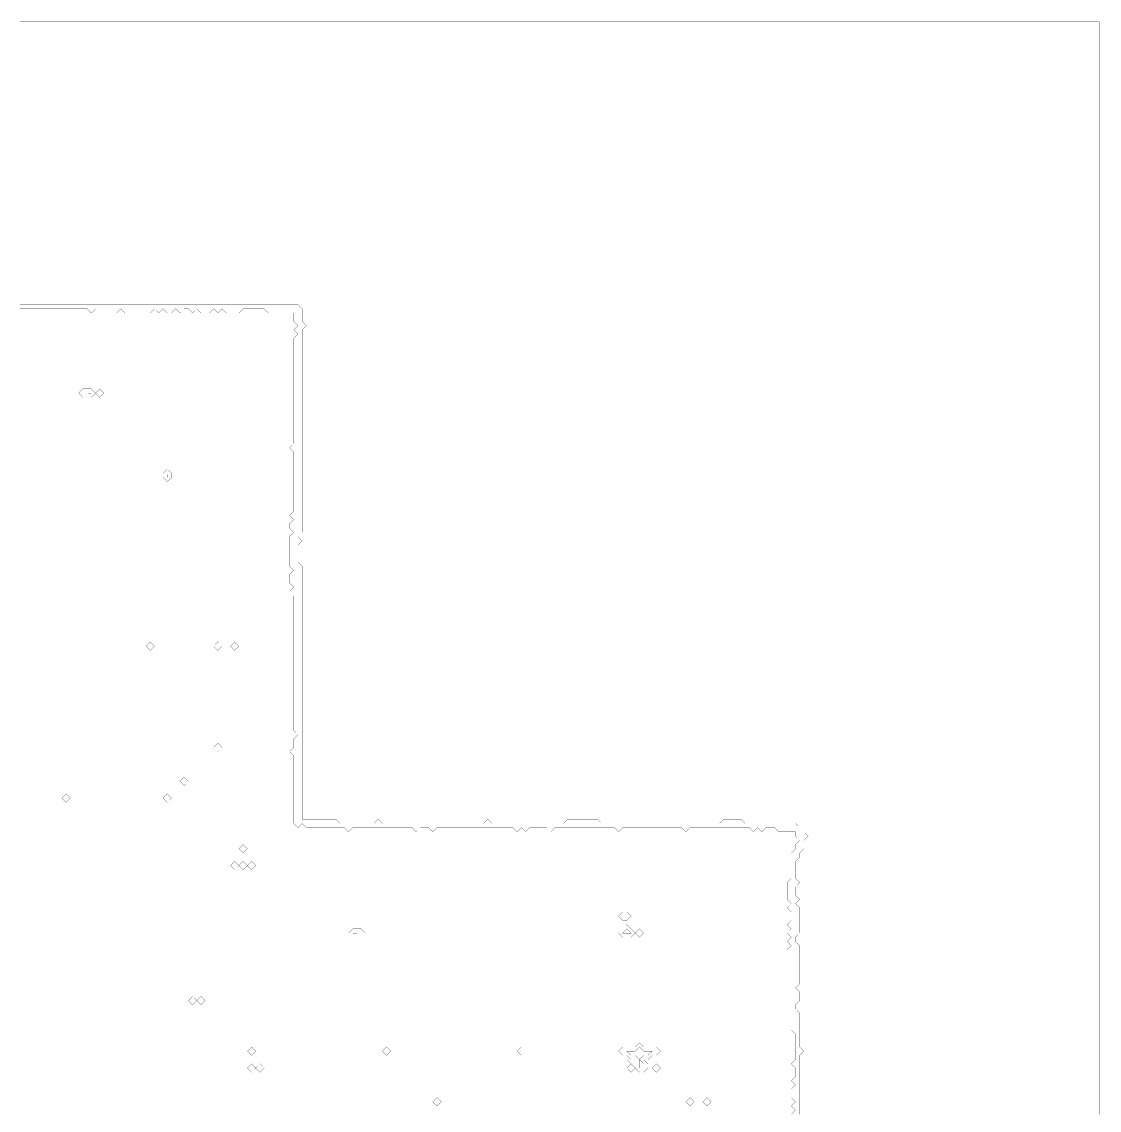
# Model space of a CAD drawing. Header units: metres. Extents: x 0 to 5076, y -5076 to 0.
# Drawn here: x 2538 to 5076, y -2563 to 0 of the extents above; entities that cross this region are included whole.
import ezdxf

# ---------------------------------------------------------------- set-up
doc = ezdxf.new("R2010")
doc.units = ezdxf.units.M
doc.layers.add('conductor', color=1, linetype='Continuous')
doc.layers.add('substrate', color=5, linetype='Continuous')

msp = doc.modelspace()

# ---------------------------------------------------------------- linework, layer by layer
at = {"layer": 'conductor', "const_width": 0.5}
msp.add_lwpolyline([(4350.9, -2572.8), (4360.8, -2562.9), (4350.9, -2552.9), (4360.8, -2543), (4350.9, -2533.1), (4350.9, -2523.1), (4350.9, -2513.2), (4360.8, -2503.3), (4350.9, -2493.3), (4360.8, -2483.4), (4360.8, -2473.5), (4360.8, -2463.5), (4350.9, -2453.6), (4360.8, -2443.7), (4360.8, -2433.7), (4360.8, -2423.8), (4360.8, -2413.9), (4360.8, -2403.9), (4360.8, -2394), (4360.8, -2384.1), (4350.9, -2374.1), (4350.9, -2364.2), (4350.9, -2354.3), (4350.9, -2344.3), (4350.9, -2334.4), (4350.9, -2324.5), (4350.9, -2314.5), (4350.9, -2304.6), (4350.9, -2294.7), (4350.9, -2284.7), (4350.9, -2274.8), (4350.9, -2264.9), (4350.9, -2254.9), (4350.9, -2245), (4350.9, -2235.1), (4350.9, -2225.1), (4350.9, -2215.2), (4350.9, -2205.3), (4350.9, -2195.3), (4341, -2185.4), (4350.9, -2175.5), (4341, -2165.5), (4350.9, -2155.6), (4341, -2145.7), (4350.9, -2135.7), (4341, -2125.8), (4350.9, -2115.9), (4350.9, -2105.9), (4350.9, -2096), (4341, -2086.1), (4350.9, -2076.1), (4341, -2066.2), (4341, -2056.3), (4341, -2046.3), (4341, -2036.4), (4341, -2026.5), (4350.9, -2016.5), (4350.9, -2006.6), (4350.9, -1996.7), (4350.9, -1986.7), (4350.9, -1976.8), (4350.9, -1966.9), (4350.9, -1956.9), (4360.8, -1947), (4360.8, -1937.1), (4370.8, -1927.1), (4360.8, -1917.2), (4360.8, -1907.2), (4350.9, -1907.2), (4341, -1907.2), (4331, -1907.2), (4321.1, -1907.2), (4311.2, -1897.3), (4301.2, -1897.3), (4291.3, -1897.3), (4281.4, -1907.2), (4271.4, -1897.3), (4261.5, -1907.2), (4251.6, -1897.3), (4241.6, -1897.3), (4231.7, -1897.3), (4221.8, -1897.3), (4211.8, -1897.3), (4201.9, -1897.3), (4192, -1897.3), (4182, -1897.3), (4172.1, -1897.3), (4162.2, -1897.3), (4152.2, -1897.3), (4142.3, -1897.3), (4132.4, -1897.3), (4122.4, -1897.3), (4112.5, -1897.3), (4102.6, -1907.2), (4092.6, -1897.3), (4082.7, -1897.3), (4072.8, -1897.3), (4062.8, -1897.3), (4052.9, -1897.3), (4043, -1897.3), (4033, -1897.3), (4023.1, -1897.3), (4013.2, -1897.3), (4003.2, -1897.3), (3993.3, -1897.3), (3983.4, -1897.3), (3973.4, -1897.3), (3963.5, -1897.3), (3953.6, -1897.3), (3943.6, -1907.2), (3933.7, -1897.3), (3923.8, -1897.3), (3913.8, -1897.3), (3903.9, -1897.3), (3894, -1897.3), (3884, -1897.3), (3874.1, -1897.3), (3864.2, -1897.3), (3854.2, -1897.3), (3844.3, -1897.3), (3834.4, -1897.3), (3824.4, -1897.3), (3814.5, -1897.3), (3804.6, -1897.3), (3794.6, -1897.3), (3784.7, -1907.2), (3774.8, -1897.3), (3764.8, -1897.3), (3754.9, -1897.3), (3745, -1897.3), (3735, -1897.3), (3725.1, -1907.2), (3715.2, -1897.3), (3705.2, -1907.2), (3695.3, -1897.3), (3685.4, -1897.3), (3675.4, -1897.3), (3665.5, -1897.3), (3655.6, -1897.3), (3645.6, -1897.3), (3635.7, -1897.3), (3625.8, -1897.3), (3615.8, -1897.3), (3605.9, -1897.3), (3596, -1897.3), (3586, -1897.3), (3576.1, -1897.3), (3566.2, -1897.3), (3556.2, -1897.3), (3546.3, -1897.3), (3536.4, -1897.3), (3526.4, -1897.3), (3516.5, -1897.3), (3506.6, -1907.2), (3496.6, -1897.3), (3486.7, -1897.3), (3476.8, -1897.3), (3466.8, -1907.2), (3456.9, -1897.3), (3447, -1897.3), (3437, -1897.3), (3427.1, -1897.3), (3417.2, -1897.3), (3407.2, -1897.3), (3397.3, -1897.3), (3387.4, -1897.3), (3377.4, -1897.3), (3367.5, -1897.3), (3357.6, -1897.3), (3347.6, -1897.3), (3337.7, -1897.3), (3327.8, -1897.3), (3317.8, -1897.3), (3307.9, -1907.2), (3298, -1897.3), (3288, -1897.3), (3278.1, -1897.3), (3268.2, -1897.3), (3258.2, -1897.3), (3248.3, -1897.3), (3238.4, -1897.3), (3228.4, -1897.3), (3218.5, -1897.3), (3208.6, -1897.3), (3198.6, -1887.4), (3188.7, -1897.3), (3178.8, -1887.4), (3178.8, -1877.4), (3178.8, -1867.5), (3178.8, -1857.6), (3178.8, -1847.6), (3178.8, -1837.7), (3178.8, -1827.8), (3178.8, -1817.8), (3178.8, -1807.9), (3178.8, -1798), (3178.8, -1788), (3178.8, -1778.1), (3178.8, -1768.2), (3178.8, -1758.2), (3178.8, -1748.3), (3178.8, -1738.4), (3178.8, -1728.4), (3168.8, -1718.5), (3178.8, -1708.6), (3178.8, -1698.6), (3178.8, -1688.7), (3188.7, -1678.8), (3178.8, -1668.8), (3178.8, -1658.9), (3178.8, -1649), (3178.8, -1639), (3178.8, -1629.1), (3178.8, -1619.2), (3178.8, -1609.2), (3178.8, -1599.3), (3178.8, -1589.4), (3178.8, -1579.4), (3178.8, -1569.5), (3178.8, -1559.6), (3178.8, -1549.6), (3178.8, -1539.7), (3178.8, -1529.8), (3178.8, -1519.8), (3178.8, -1509.9), (3178.8, -1500), (3178.8, -1490), (3178.8, -1480.1), (3178.8, -1470.2), (3178.8, -1460.2), (3178.8, -1450.3), (3178.8, -1440.4), (3178.8, -1430.4), (3178.8, -1420.5), (3178.8, -1410.6), (3178.8, -1400.6), (3178.8, -1390.7), (3178.8, -1380.8), (3178.8, -1370.8), (3178.8, -1360.9), (3178.8, -1351), (3168.8, -1341), (3178.8, -1331.1), (3168.8, -1321.2), (3168.8, -1311.2), (3168.8, -1301.3), (3178.8, -1291.4), (3168.8, -1281.4), (3168.8, -1271.5), (3168.8, -1261.6), (3168.8, -1251.6), (3168.8, -1241.7), (3168.8, -1231.8), (3168.8, -1221.8), (3168.8, -1211.9), (3178.8, -1202), (3168.8, -1192), (3168.8, -1182.1), (3178.8, -1172.2), (3168.8, -1162.2), (3178.8, -1152.3), (3178.8, -1142.4), (3178.8, -1132.4), (3178.8, -1122.5), (3178.8, -1112.6), (3178.8, -1102.6), (3178.8, -1092.7), (3178.8, -1082.8), (3178.8, -1072.8), (3178.8, -1062.9), (3178.8, -1053), (3178.8, -1043), (3178.8, -1033.1), (3178.8, -1023.2), (3178.8, -1013.2), (3168.8, -1003.3), (3178.8, -993.4), (3178.8, -983.4), (3178.8, -973.5), (3178.8, -963.6), (3178.8, -953.6), (3178.8, -943.7), (3178.8, -933.8), (3178.8, -923.8), (3178.8, -913.9), (3178.8, -904), (3178.8, -894), (3178.8, -884.1), (3178.8, -874.2), (3178.8, -864.2), (3178.8, -854.3), (3178.8, -844.4), (3178.8, -834.4), (3178.8, -824.5), (3178.8, -814.6), (3178.8, -804.6), (3178.8, -794.7), (3178.8, -784.8), (3178.8, -774.8), (3178.8, -764.9), (3178.8, -755), (3178.8, -745), (3188.7, -735.1), (3178.8, -725.2), (3188.7, -715.2), (3178.8, -705.3), (3178.8, -695.4), (3178.8, -685.4), (3168.8, -685.4), (3158.9, -685.4), (3148.9, -685.4), (3139, -685.4), (3129.1, -685.4), (3119.1, -685.4), (3109.2, -675.5), (3099.3, -675.5), (3089.3, -675.5), (3079.4, -675.5), (3069.5, -675.5), (3059.5, -675.5), (3049.6, -685.4), (3039.7, -685.4), (3029.7, -685.4), (3019.8, -685.4), (3009.9, -675.5), (2999.9, -685.4), (2990, -675.5), (2980.1, -685.4), (2970.1, -685.4), (2960.2, -685.4), (2950.3, -675.5), (2940.3, -685.4), (2930.4, -675.5), (2920.5, -675.5), (2910.5, -685.4), (2900.6, -675.5), (2890.7, -685.4), (2880.7, -685.4), (2870.8, -675.5), (2860.9, -685.4), (2850.9, -675.5), (2841, -685.4), (2831.1, -685.4), (2821.1, -685.4), (2811.2, -685.4), (2801.3, -685.4), (2791.3, -685.4), (2781.4, -685.4), (2771.5, -675.5), (2761.5, -685.4), (2751.6, -685.4), (2741.7, -685.4), (2731.7, -685.4), (2721.8, -685.4), (2711.9, -675.5), (2701.9, -685.4), (2692, -675.5), (2682.1, -675.5), (2672.1, -675.5), (2662.2, -675.5), (2652.3, -675.5), (2642.3, -675.5), (2632.4, -675.5), (2622.5, -675.5), (2612.5, -675.5), (2602.6, -675.5), (2592.7, -675.5), (2582.7, -675.5), (2572.8, -675.5), (2562.9, -675.5), (2552.9, -675.5), (2543, -675.5), (2533.1, -675.5)], dxfattribs=at)
for points in [[(2672.1, -874.2), (2682.1, -864.2), (2692, -864.2), (2701.9, -864.2), (2711.9, -874.2), (2701.9, -884.1), (2692, -884.1), (2682.1, -884.1)], [(2711.9, -874.2), (2721.8, -864.2), (2731.7, -874.2), (2721.8, -884.1)], [(2870.8, -1062.9), (2880.7, -1053), (2890.7, -1062.9), (2890.7, -1072.8), (2880.7, -1082.8), (2870.8, -1072.8)], [(2831.1, -1470.2), (2841, -1460.2), (2850.9, -1470.2), (2841, -1480.1)], [(2990, -1470.2), (2999.9, -1460.2), (3009.9, -1470.2), (2999.9, -1480.1)], [(3029.7, -1470.2), (3039.7, -1460.2), (3049.6, -1470.2), (3039.7, -1480.1)], [(2990, -1708.6), (2999.9, -1698.6), (3009.9, -1708.6), (2999.9, -1718.5)], [(2910.5, -1788), (2920.5, -1778.1), (2930.4, -1788), (2920.5, -1798)], [(2632.4, -1827.8), (2642.3, -1817.8), (2652.3, -1827.8), (2642.3, -1837.7)], [(2870.8, -1827.8), (2880.7, -1817.8), (2890.7, -1827.8), (2880.7, -1837.7)], [(3049.6, -1947), (3059.5, -1937.1), (3069.5, -1947), (3059.5, -1956.9)], [(3029.7, -1986.7), (3039.7, -1976.8), (3049.6, -1986.7), (3039.7, -1996.7)], [(3049.6, -1986.7), (3059.5, -1976.8), (3069.5, -1986.7), (3059.5, -1996.7)], [(3069.5, -1986.7), (3079.4, -1976.8), (3089.3, -1986.7), (3079.4, -1996.7)], [(3943.6, -2105.9), (3953.6, -2096), (3963.5, -2096), (3973.4, -2105.9), (3963.5, -2115.9), (3953.6, -2115.9)], [(3953.6, -2135.7), (3963.5, -2125.8), (3973.4, -2135.7), (3983.4, -2145.7), (3973.4, -2155.6), (3963.5, -2155.6), (3953.6, -2155.6), (3943.6, -2145.7)], [(3307.9, -2145.7), (3317.8, -2135.7), (3327.8, -2135.7), (3337.7, -2135.7), (3347.6, -2145.7), (3337.7, -2155.6), (3327.8, -2155.6), (3317.8, -2155.6)], [(3983.4, -2145.7), (3993.3, -2135.7), (4003.2, -2145.7), (3993.3, -2155.6)], [(2930.4, -2304.6), (2940.3, -2294.7), (2950.3, -2304.6), (2940.3, -2314.5)], [(2950.3, -2304.6), (2960.2, -2294.7), (2970.1, -2304.6), (2960.2, -2314.5)], [(3983.4, -2413.9), (3993.3, -2403.9), (4003.2, -2413.9), (4013.2, -2413.9), (4023.1, -2413.9), (4033, -2413.9), (4043, -2423.8), (4033, -2433.7), (4023.1, -2433.7), (4013.2, -2443.7), (4003.2, -2443.7), (4013.2, -2453.6), (4013.2, -2463.5), (4003.2, -2473.5), (3993.3, -2473.5), (3983.4, -2463.5), (3983.4, -2453.6), (3983.4, -2443.7), (3973.4, -2443.7), (3963.5, -2433.7), (3953.6, -2433.7), (3943.6, -2423.8), (3953.6, -2413.9), (3963.5, -2413.9), (3973.4, -2413.9)], [(3069.5, -2423.8), (3079.4, -2413.9), (3089.3, -2423.8), (3079.4, -2433.7)], [(3387.4, -2423.8), (3397.3, -2413.9), (3407.2, -2423.8), (3397.3, -2433.7)], [(3705.2, -2423.8), (3715.2, -2413.9), (3725.1, -2423.8), (3715.2, -2433.7)], [(3069.5, -2463.5), (3079.4, -2453.6), (3089.3, -2463.5), (3079.4, -2473.5)], [(3089.3, -2463.5), (3099.3, -2453.6), (3109.2, -2463.5), (3099.3, -2473.5)], [(3953.6, -2453.6), (3963.5, -2443.7), (3973.4, -2453.6), (3963.5, -2463.5)], [(3963.5, -2463.5), (3973.4, -2453.6), (3983.4, -2463.5), (3973.4, -2473.5)], [(4023.1, -2463.5), (4033, -2453.6), (4043, -2463.5), (4033, -2473.5)], [(3506.6, -2543), (3516.5, -2533.1), (3526.4, -2543), (3516.5, -2552.9)], [(4102.6, -2543), (4112.5, -2533.1), (4122.4, -2543), (4112.5, -2552.9)], [(4142.3, -2543), (4152.2, -2533.1), (4162.2, -2543), (4152.2, -2552.9)]]:
    msp.add_lwpolyline(points, close=True, dxfattribs=at)
at = {"layer": 'substrate', "const_width": 0.5}
for points in [[(5076.1, -2572.8), (5076.1, -2562.9), (5076.1, -2552.9), (5076.1, -2543), (5076.1, -2533.1), (5076.1, -2523.1), (5076.1, -2513.2), (5076.1, -2503.3), (5076.1, -2493.3), (5076.1, -2483.4), (5076.1, -2473.5), (5076.1, -2463.5), (5076.1, -2453.6), (5076.1, -2443.7), (5076.1, -2433.7), (5076.1, -2423.8), (5076.1, -2413.9), (5076.1, -2403.9), (5076.1, -2394), (5076.1, -2384.1), (5076.1, -2374.1), (5076.1, -2364.2), (5076.1, -2354.3), (5076.1, -2344.3), (5076.1, -2334.4), (5076.1, -2324.5), (5076.1, -2314.5), (5076.1, -2304.6), (5076.1, -2294.7), (5076.1, -2284.7), (5076.1, -2274.8), (5076.1, -2264.9), (5076.1, -2254.9), (5076.1, -2245), (5076.1, -2235.1), (5076.1, -2225.1), (5076.1, -2215.2), (5076.1, -2205.3), (5076.1, -2195.3), (5076.1, -2185.4), (5076.1, -2175.5), (5076.1, -2165.5), (5076.1, -2155.6), (5076.1, -2145.7), (5076.1, -2135.7), (5076.1, -2125.8), (5076.1, -2115.9), (5076.1, -2105.9), (5076.1, -2096), (5076.1, -2086.1), (5076.1, -2076.1), (5076.1, -2066.2), (5076.1, -2056.3), (5076.1, -2046.3), (5076.1, -2036.4), (5076.1, -2026.5), (5076.1, -2016.5), (5076.1, -2006.6), (5076.1, -1996.7), (5076.1, -1986.7), (5076.1, -1976.8), (5076.1, -1966.9), (5076.1, -1956.9), (5076.1, -1947), (5076.1, -1937.1), (5076.1, -1927.1), (5076.1, -1917.2), (5076.1, -1907.2), (5076.1, -1897.3), (5076.1, -1887.4), (5076.1, -1877.4), (5076.1, -1867.5), (5076.1, -1857.6), (5076.1, -1847.6), (5076.1, -1837.7), (5076.1, -1827.8), (5076.1, -1817.8), (5076.1, -1807.9), (5076.1, -1798), (5076.1, -1788), (5076.1, -1778.1), (5076.1, -1768.2), (5076.1, -1758.2), (5076.1, -1748.3), (5076.1, -1738.4), (5076.1, -1728.4), (5076.1, -1718.5), (5076.1, -1708.6), (5076.1, -1698.6), (5076.1, -1688.7), (5076.1, -1678.8), (5076.1, -1668.8), (5076.1, -1658.9), (5076.1, -1649), (5076.1, -1639), (5076.1, -1629.1), (5076.1, -1619.2), (5076.1, -1609.2), (5076.1, -1599.3), (5076.1, -1589.4), (5076.1, -1579.4), (5076.1, -1569.5), (5076.1, -1559.6), (5076.1, -1549.6), (5076.1, -1539.7), (5076.1, -1529.8), (5076.1, -1519.8), (5076.1, -1509.9), (5076.1, -1500), (5076.1, -1490), (5076.1, -1480.1), (5076.1, -1470.2), (5076.1, -1460.2), (5076.1, -1450.3), (5076.1, -1440.4), (5076.1, -1430.4), (5076.1, -1420.5), (5076.1, -1410.6), (5076.1, -1400.6), (5076.1, -1390.7), (5076.1, -1380.8), (5076.1, -1370.8), (5076.1, -1360.9), (5076.1, -1351), (5076.1, -1341), (5076.1, -1331.1), (5076.1, -1321.2), (5076.1, -1311.2), (5076.1, -1301.3), (5076.1, -1291.4), (5076.1, -1281.4), (5076.1, -1271.5), (5076.1, -1261.6), (5076.1, -1251.6), (5076.1, -1241.7), (5076.1, -1231.8), (5076.1, -1221.8), (5076.1, -1211.9), (5076.1, -1202), (5076.1, -1192), (5076.1, -1182.1), (5076.1, -1172.2), (5076.1, -1162.2), (5076.1, -1152.3), (5076.1, -1142.4), (5076.1, -1132.4), (5076.1, -1122.5), (5076.1, -1112.6), (5076.1, -1102.6), (5076.1, -1092.7), (5076.1, -1082.8), (5076.1, -1072.8), (5076.1, -1062.9), (5076.1, -1053), (5076.1, -1043), (5076.1, -1033.1), (5076.1, -1023.2), (5076.1, -1013.2), (5076.1, -1003.3), (5076.1, -993.4), (5076.1, -983.4), (5076.1, -973.5), (5076.1, -963.6), (5076.1, -953.6), (5076.1, -943.7), (5076.1, -933.8), (5076.1, -923.8), (5076.1, -913.9), (5076.1, -904), (5076.1, -894), (5076.1, -884.1), (5076.1, -874.2), (5076.1, -864.2), (5076.1, -854.3), (5076.1, -844.4), (5076.1, -834.4), (5076.1, -824.5), (5076.1, -814.6), (5076.1, -804.6), (5076.1, -794.7), (5076.1, -784.8), (5076.1, -774.8), (5076.1, -764.9), (5076.1, -755), (5076.1, -745), (5076.1, -735.1), (5076.1, -725.2), (5076.1, -715.2), (5076.1, -705.3), (5076.1, -695.4), (5076.1, -685.4), (5076.1, -675.5), (5076.1, -665.6), (5076.1, -655.6), (5076.1, -645.7), (5076.1, -635.8), (5076.1, -625.8), (5076.1, -615.9), (5076.1, -605.9), (5076.1, -596), (5076.1, -586.1), (5076.1, -576.1), (5076.1, -566.2), (5076.1, -556.3), (5076.1, -546.3), (5076.1, -536.4), (5076.1, -526.5), (5076.1, -516.5), (5076.1, -506.6), (5076.1, -496.7), (5076.1, -486.7), (5076.1, -476.8), (5076.1, -466.9), (5076.1, -456.9), (5076.1, -447), (5076.1, -437.1), (5076.1, -427.1), (5076.1, -417.2), (5076.1, -407.3), (5076.1, -397.3), (5076.1, -387.4), (5076.1, -377.5), (5076.1, -367.5), (5076.1, -357.6), (5076.1, -347.7), (5076.1, -337.7), (5076.1, -327.8), (5076.1, -317.9), (5076.1, -307.9), (5076.1, -298), (5076.1, -288.1), (5076.1, -278.1), (5076.1, -268.2), (5076.1, -258.3), (5076.1, -248.3), (5076.1, -238.4), (5076.1, -228.5), (5076.1, -218.5), (5076.1, -208.6), (5076.1, -198.7), (5076.1, -188.7), (5076.1, -178.8), (5076.1, -168.9), (5076.1, -158.9), (5076.1, -149), (5076.1, -139.1), (5076.1, -129.1), (5076.1, -119.2), (5076.1, -109.3), (5076.1, -99.3), (5076.1, -89.4), (5076.1, -79.5), (5076.1, -69.5), (5076.1, -59.6), (5076.1, -49.7), (5076.1, -39.7), (5076.1, -29.8), (5076.1, -19.9), (5076.1, -9.9), (5076.1, 0), (5066.1, 0), (5056.2, 0), (5046.3, 0), (5036.3, 0), (5026.4, 0), (5016.5, 0), (5006.5, 0), (4996.6, 0), (4986.7, 0), (4976.7, 0), (4966.8, 0), (4956.9, 0), (4946.9, 0), (4937, 0), (4927.1, 0), (4917.1, 0), (4907.2, 0), (4897.3, 0), (4887.3, 0), (4877.4, 0), (4867.5, 0), (4857.5, 0), (4847.6, 0), (4837.7, 0), (4827.7, 0), (4817.8, 0), (4807.9, 0), (4797.9, 0), (4788, 0), (4778.1, 0), (4768.1, 0), (4758.2, 0), (4748.3, 0), (4738.3, 0), (4728.4, 0), (4718.5, 0), (4708.5, 0), (4698.6, 0), (4688.7, 0), (4678.7, 0), (4668.8, 0), (4658.9, 0), (4648.9, 0), (4639, 0), (4629.1, 0), (4619.1, 0), (4609.2, 0), (4599.3, 0), (4589.3, 0), (4579.4, 0), (4569.5, 0), (4559.5, 0), (4549.6, 0), (4539.7, 0), (4529.7, 0), (4519.8, 0), (4509.9, 0), (4499.9, 0), (4490, 0), (4480.1, 0), (4470.1, 0), (4460.2, 0), (4450.2, 0), (4440.3, 0), (4430.4, 0), (4420.4, 0), (4410.5, 0), (4400.6, 0), (4390.6, 0), (4380.7, 0), (4370.8, 0), (4360.8, 0), (4350.9, 0), (4341, 0), (4331, 0), (4321.1, 0), (4311.2, 0), (4301.2, 0), (4291.3, 0), (4281.4, 0), (4271.4, 0), (4261.5, 0), (4251.6, 0), (4241.6, 0), (4231.7, 0), (4221.8, 0), (4211.8, 0), (4201.9, 0), (4192, 0), (4182, 0), (4172.1, 0), (4162.2, 0), (4152.2, 0), (4142.3, 0), (4132.4, 0), (4122.4, 0), (4112.5, 0), (4102.6, 0), (4092.6, 0), (4082.7, 0), (4072.8, 0), (4062.8, 0), (4052.9, 0), (4043, 0), (4033, 0), (4023.1, 0), (4013.2, 0), (4003.2, 0), (3993.3, 0), (3983.4, 0), (3973.4, 0), (3963.5, 0), (3953.6, 0), (3943.6, 0), (3933.7, 0), (3923.8, 0), (3913.8, 0), (3903.9, 0), (3894, 0), (3884, 0), (3874.1, 0), (3864.2, 0), (3854.2, 0), (3844.3, 0), (3834.4, 0), (3824.4, 0), (3814.5, 0), (3804.6, 0), (3794.6, 0), (3784.7, 0), (3774.8, 0), (3764.8, 0), (3754.9, 0), (3745, 0), (3735, 0), (3725.1, 0), (3715.2, 0), (3705.2, 0), (3695.3, 0), (3685.4, 0), (3675.4, 0), (3665.5, 0), (3655.6, 0), (3645.6, 0), (3635.7, 0), (3625.8, 0), (3615.8, 0), (3605.9, 0), (3596, 0), (3586, 0), (3576.1, 0), (3566.2, 0), (3556.2, 0), (3546.3, 0), (3536.4, 0), (3526.4, 0), (3516.5, 0), (3506.6, 0), (3496.6, 0), (3486.7, 0), (3476.8, 0), (3466.8, 0), (3456.9, 0), (3447, 0), (3437, 0), (3427.1, 0), (3417.2, 0), (3407.2, 0), (3397.3, 0), (3387.4, 0), (3377.4, 0), (3367.5, 0), (3357.6, 0), (3347.6, 0), (3337.7, 0), (3327.8, 0), (3317.8, 0), (3307.9, 0), (3298, 0), (3288, 0), (3278.1, 0), (3268.2, 0), (3258.2, 0), (3248.3, 0), (3238.4, 0), (3228.4, 0), (3218.5, 0), (3208.6, 0), (3198.6, 0), (3188.7, 0), (3178.8, 0), (3168.8, 0), (3158.9, 0), (3148.9, 0), (3139, 0), (3129.1, 0), (3119.1, 0), (3109.2, 0), (3099.3, 0), (3089.3, 0), (3079.4, 0), (3069.5, 0), (3059.5, 0), (3049.6, 0), (3039.7, 0), (3029.7, 0), (3019.8, 0), (3009.9, 0), (2999.9, 0), (2990, 0), (2980.1, 0), (2970.1, 0), (2960.2, 0), (2950.3, 0), (2940.3, 0), (2930.4, 0), (2920.5, 0), (2910.5, 0), (2900.6, 0), (2890.7, 0), (2880.7, 0), (2870.8, 0), (2860.9, 0), (2850.9, 0), (2841, 0), (2831.1, 0), (2821.1, 0), (2811.2, 0), (2801.3, 0), (2791.3, 0), (2781.4, 0), (2771.5, 0), (2761.5, 0), (2751.6, 0), (2741.7, 0), (2731.7, 0), (2721.8, 0), (2711.9, 0), (2701.9, 0), (2692, 0), (2682.1, 0), (2672.1, 0), (2662.2, 0), (2652.3, 0), (2642.3, 0), (2632.4, 0), (2622.5, 0), (2612.5, 0), (2602.6, 0), (2592.7, 0), (2582.7, 0), (2572.8, 0), (2562.9, 0), (2552.9, 0), (2543, 0), (2533.1, 0)], [(2533.1, -665.6), (2543, -665.6), (2552.9, -665.6), (2562.9, -665.6), (2572.8, -665.6), (2582.7, -665.6), (2592.7, -665.6), (2602.6, -665.6), (2612.5, -665.6), (2622.5, -665.6), (2632.4, -665.6), (2642.3, -665.6), (2652.3, -665.6), (2662.2, -665.6), (2672.1, -665.6), (2682.1, -665.6), (2692, -665.6), (2701.9, -665.6), (2711.9, -665.6), (2721.8, -665.6), (2731.7, -665.6), (2741.7, -665.6), (2751.6, -665.6), (2761.5, -665.6), (2771.5, -665.6), (2781.4, -665.6), (2791.3, -665.6), (2801.3, -665.6), (2811.2, -665.6), (2821.1, -665.6), (2831.1, -665.6), (2841, -665.6), (2850.9, -665.6), (2860.9, -665.6), (2870.8, -665.6), (2880.7, -665.6), (2890.7, -665.6), (2900.6, -665.6), (2910.5, -665.6), (2920.5, -665.6), (2930.4, -665.6), (2940.3, -665.6), (2950.3, -665.6), (2960.2, -665.6), (2970.1, -665.6), (2980.1, -665.6), (2990, -665.6), (2999.9, -665.6), (3009.9, -665.6), (3019.8, -665.6), (3029.7, -665.6), (3039.7, -665.6), (3049.6, -665.6), (3059.5, -665.6), (3069.5, -665.6), (3079.4, -665.6), (3089.3, -665.6), (3099.3, -665.6), (3109.2, -665.6), (3119.1, -665.6), (3129.1, -665.6), (3139, -665.6), (3148.9, -665.6), (3158.9, -665.6), (3168.8, -665.6), (3178.8, -665.6), (3188.7, -665.6), (3198.6, -675.5), (3198.6, -685.4), (3198.6, -695.4), (3198.6, -705.3), (3208.6, -715.2), (3198.6, -725.2), (3198.6, -735.1), (3198.6, -745), (3198.6, -755), (3198.6, -764.9), (3198.6, -774.8), (3198.6, -784.8), (3198.6, -794.7), (3198.6, -804.6), (3198.6, -814.6), (3198.6, -824.5), (3198.6, -834.4), (3198.6, -844.4), (3198.6, -854.3), (3198.6, -864.2), (3198.6, -874.2), (3198.6, -884.1), (3198.6, -894), (3198.6, -904), (3198.6, -913.9), (3198.6, -923.8), (3198.6, -933.8), (3198.6, -943.7), (3198.6, -953.6), (3198.6, -963.6), (3198.6, -973.5), (3198.6, -983.4), (3198.6, -993.4), (3198.6, -1003.3), (3198.6, -1013.2), (3198.6, -1023.2), (3198.6, -1033.1), (3198.6, -1043), (3198.6, -1053), (3198.6, -1062.9), (3198.6, -1072.8), (3198.6, -1082.8), (3198.6, -1092.7), (3198.6, -1102.6), (3198.6, -1112.6), (3198.6, -1122.5), (3198.6, -1132.4), (3198.6, -1142.4), (3198.6, -1152.3), (3198.6, -1162.2), (3198.6, -1172.2), (3198.6, -1182.1), (3198.6, -1192), (3198.6, -1202), (3188.7, -1211.9), (3198.6, -1221.8), (3188.7, -1231.8), (3188.7, -1241.7), (3188.7, -1251.6), (3188.7, -1261.6), (3188.7, -1271.5), (3198.6, -1281.4), (3198.6, -1291.4), (3198.6, -1301.3), (3198.6, -1311.2), (3198.6, -1321.2), (3198.6, -1331.1), (3198.6, -1341), (3198.6, -1351), (3198.6, -1360.9), (3198.6, -1370.8), (3198.6, -1380.8), (3198.6, -1390.7), (3198.6, -1400.6), (3198.6, -1410.6), (3198.6, -1420.5), (3198.6, -1430.4), (3198.6, -1440.4), (3198.6, -1450.3), (3198.6, -1460.2), (3198.6, -1470.2), (3198.6, -1480.1), (3198.6, -1490), (3198.6, -1500), (3198.6, -1509.9), (3198.6, -1519.8), (3198.6, -1529.8), (3198.6, -1539.7), (3198.6, -1549.6), (3198.6, -1559.6), (3198.6, -1569.5), (3198.6, -1579.4), (3198.6, -1589.4), (3198.6, -1599.3), (3198.6, -1609.2), (3198.6, -1619.2), (3198.6, -1629.1), (3198.6, -1639), (3198.6, -1649), (3198.6, -1658.9), (3198.6, -1668.8), (3198.6, -1678.8), (3198.6, -1688.7), (3198.6, -1698.6), (3198.6, -1708.6), (3198.6, -1718.5), (3198.6, -1728.4), (3198.6, -1738.4), (3198.6, -1748.3), (3198.6, -1758.2), (3198.6, -1768.2), (3198.6, -1778.1), (3198.6, -1788), (3198.6, -1798), (3198.6, -1807.9), (3198.6, -1817.8), (3198.6, -1827.8), (3198.6, -1837.7), (3198.6, -1847.6), (3198.6, -1857.6), (3198.6, -1867.5), (3198.6, -1877.4), (3208.6, -1877.4), (3218.5, -1877.4), (3228.4, -1877.4), (3238.4, -1877.4), (3248.3, -1877.4), (3258.2, -1877.4), (3268.2, -1877.4), (3278.1, -1877.4), (3288, -1887.4), (3298, -1887.4), (3307.9, -1887.4), (3317.8, -1887.4), (3327.8, -1887.4), (3337.7, -1887.4), (3347.6, -1887.4), (3357.6, -1887.4), (3367.5, -1887.4), (3377.4, -1877.4), (3387.4, -1887.4), (3397.3, -1887.4), (3407.2, -1887.4), (3417.2, -1887.4), (3427.1, -1887.4), (3437, -1887.4), (3447, -1887.4), (3456.9, -1887.4), (3466.8, -1887.4), (3476.8, -1887.4), (3486.7, -1887.4), (3496.6, -1887.4), (3506.6, -1887.4), (3516.5, -1887.4), (3526.4, -1887.4), (3536.4, -1887.4), (3546.3, -1887.4), (3556.2, -1887.4), (3566.2, -1887.4), (3576.1, -1887.4), (3586, -1887.4), (3596, -1887.4), (3605.9, -1887.4), (3615.8, -1887.4), (3625.8, -1887.4), (3635.7, -1877.4), (3645.6, -1887.4), (3655.6, -1887.4), (3665.5, -1887.4), (3675.4, -1887.4), (3685.4, -1887.4), (3695.3, -1887.4), (3705.2, -1887.4), (3715.2, -1887.4), (3725.1, -1887.4), (3735, -1887.4), (3745, -1887.4), (3754.9, -1887.4), (3764.8, -1887.4), (3774.8, -1887.4), (3784.7, -1887.4), (3794.6, -1887.4), (3804.6, -1887.4), (3814.5, -1887.4), (3824.4, -1877.4), (3834.4, -1877.4), (3844.3, -1877.4), (3854.2, -1877.4), (3864.2, -1877.4), (3874.1, -1877.4), (3884, -1877.4), (3894, -1877.4), (3903.9, -1887.4), (3913.8, -1887.4), (3923.8, -1887.4), (3933.7, -1887.4), (3943.6, -1887.4), (3953.6, -1887.4), (3963.5, -1887.4), (3973.4, -1887.4), (3983.4, -1887.4), (3993.3, -1887.4), (4003.2, -1887.4), (4013.2, -1887.4), (4023.1, -1887.4), (4033, -1887.4), (4043, -1887.4), (4052.9, -1887.4), (4062.8, -1887.4), (4072.8, -1887.4), (4082.7, -1887.4), (4092.6, -1887.4), (4102.6, -1887.4), (4112.5, -1887.4), (4122.4, -1887.4), (4132.4, -1887.4), (4142.3, -1887.4), (4152.2, -1887.4), (4162.2, -1887.4), (4172.1, -1887.4), (4182, -1887.4), (4192, -1877.4), (4201.9, -1877.4), (4211.8, -1877.4), (4221.8, -1877.4), (4231.7, -1877.4), (4241.6, -1887.4), (4251.6, -1887.4), (4261.5, -1887.4), (4271.4, -1887.4), (4281.4, -1887.4), (4291.3, -1887.4), (4301.2, -1887.4), (4311.2, -1887.4), (4321.1, -1887.4), (4331, -1887.4), (4341, -1887.4), (4350.9, -1887.4), (4360.8, -1887.4), (4370.8, -1897.3), (4380.7, -1907.2), (4390.6, -1917.2), (4380.7, -1927.1), (4380.7, -1937.1), (4380.7, -1947), (4370.8, -1956.9), (4370.8, -1966.9), (4360.8, -1976.8), (4360.8, -1986.7), (4360.8, -1996.7), (4360.8, -2006.6), (4360.8, -2016.5), (4370.8, -2026.5), (4360.8, -2036.4), (4360.8, -2046.3), (4360.8, -2056.3), (4370.8, -2066.2), (4360.8, -2076.1), (4370.8, -2086.1), (4370.8, -2096), (4370.8, -2105.9), (4370.8, -2115.9), (4370.8, -2125.8), (4370.8, -2135.7), (4370.8, -2145.7), (4360.8, -2155.6), (4360.8, -2165.5), (4370.8, -2175.5), (4370.8, -2185.4), (4370.8, -2195.3), (4370.8, -2205.3), (4370.8, -2215.2), (4370.8, -2225.1), (4370.8, -2235.1), (4370.8, -2245), (4370.8, -2254.9), (4370.8, -2264.9), (4360.8, -2274.8), (4370.8, -2284.7), (4370.8, -2294.7), (4370.8, -2304.6), (4360.8, -2314.5), (4360.8, -2324.5), (4370.8, -2334.4), (4370.8, -2344.3), (4370.8, -2354.3), (4370.8, -2364.2), (4370.8, -2374.1), (4370.8, -2384.1), (4370.8, -2394), (4370.8, -2403.9), (4370.8, -2413.9), (4380.7, -2423.8), (4370.8, -2433.7), (4370.8, -2443.7), (4370.8, -2453.6), (4370.8, -2463.5), (4370.8, -2473.5), (4370.8, -2483.4), (4370.8, -2493.3), (4370.8, -2503.3), (4370.8, -2513.2), (4370.8, -2523.1), (4370.8, -2533.1), (4370.8, -2543), (4370.8, -2552.9), (4370.8, -2562.9), (4370.8, -2572.8)]]:
    msp.add_lwpolyline(points, dxfattribs=at)
for points in [[(2692, -874.2), (2701.9, -874.2)], [(2880.7, -1062.9), (2880.7, -1072.8)], [(3963.5, -2105.9)], [(3317.8, -2145.7), (3327.8, -2145.7)], [(3963.5, -2135.7), (3953.6, -2145.7), (3963.5, -2145.7), (3973.4, -2145.7)], [(3993.3, -2413.9), (3983.4, -2423.8), (3973.4, -2423.8), (3963.5, -2423.8), (3973.4, -2433.7), (3983.4, -2433.7), (3993.3, -2443.7), (3993.3, -2453.6), (3993.3, -2463.5), (4003.2, -2463.5), (4003.2, -2453.6), (3993.3, -2443.7), (4003.2, -2433.7), (4013.2, -2433.7), (4023.1, -2423.8), (4013.2, -2423.8), (4003.2, -2423.8)], [(3963.5, -2453.6)]]:
    msp.add_lwpolyline(points, close=True, dxfattribs=at)

doc.saveas('drawing.dxf')
